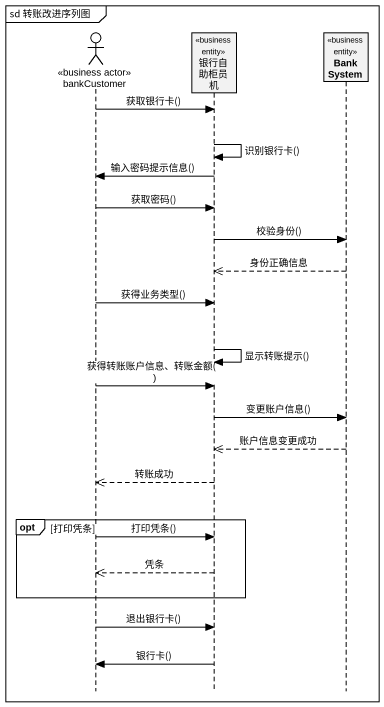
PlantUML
@startuml
mainframe sd 转账改进序列图
hide footbox
actor bankCustomer <<business actor>>
participant 银行自助柜员机 <<business entity>>
participant BankSystem <<business entity>>

bankCustomer -> 银行自助柜员机 : 获取银行卡()
银行自助柜员机 -> 银行自助柜员机 : 识别银行卡()
银行自助柜员机 -> bankCustomer : 输入密码提示信息()
bankCustomer -> 银行自助柜员机 : 获取密码()
银行自助柜员机 -> BankSystem : 校验身份()
BankSystem -->> 银行自助柜员机 : 身份正确信息
bankCustomer -> 银行自助柜员机 : 获得业务类型()
银行自助柜员机 -> 银行自助柜员机 : 显示转账提示()
bankCustomer -> 银行自助柜员机 : 获得转账账户信息、转账金额()
银行自助柜员机 -> BankSystem : 变更账户信息()
BankSystem -->> 银行自助柜员机 : 账户信息变更成功
银行自助柜员机 -->> bankCustomer : 转账成功
opt 打印凭条
  bankCustomer -> 银行自助柜员机 : 打印凭条()
  银行自助柜员机 -->> bankCustomer : 凭条
end
bankCustomer -> 银行自助柜员机 : 退出银行卡()
银行自助柜员机 -> bankCustomer : 银行卡()
@enduml
